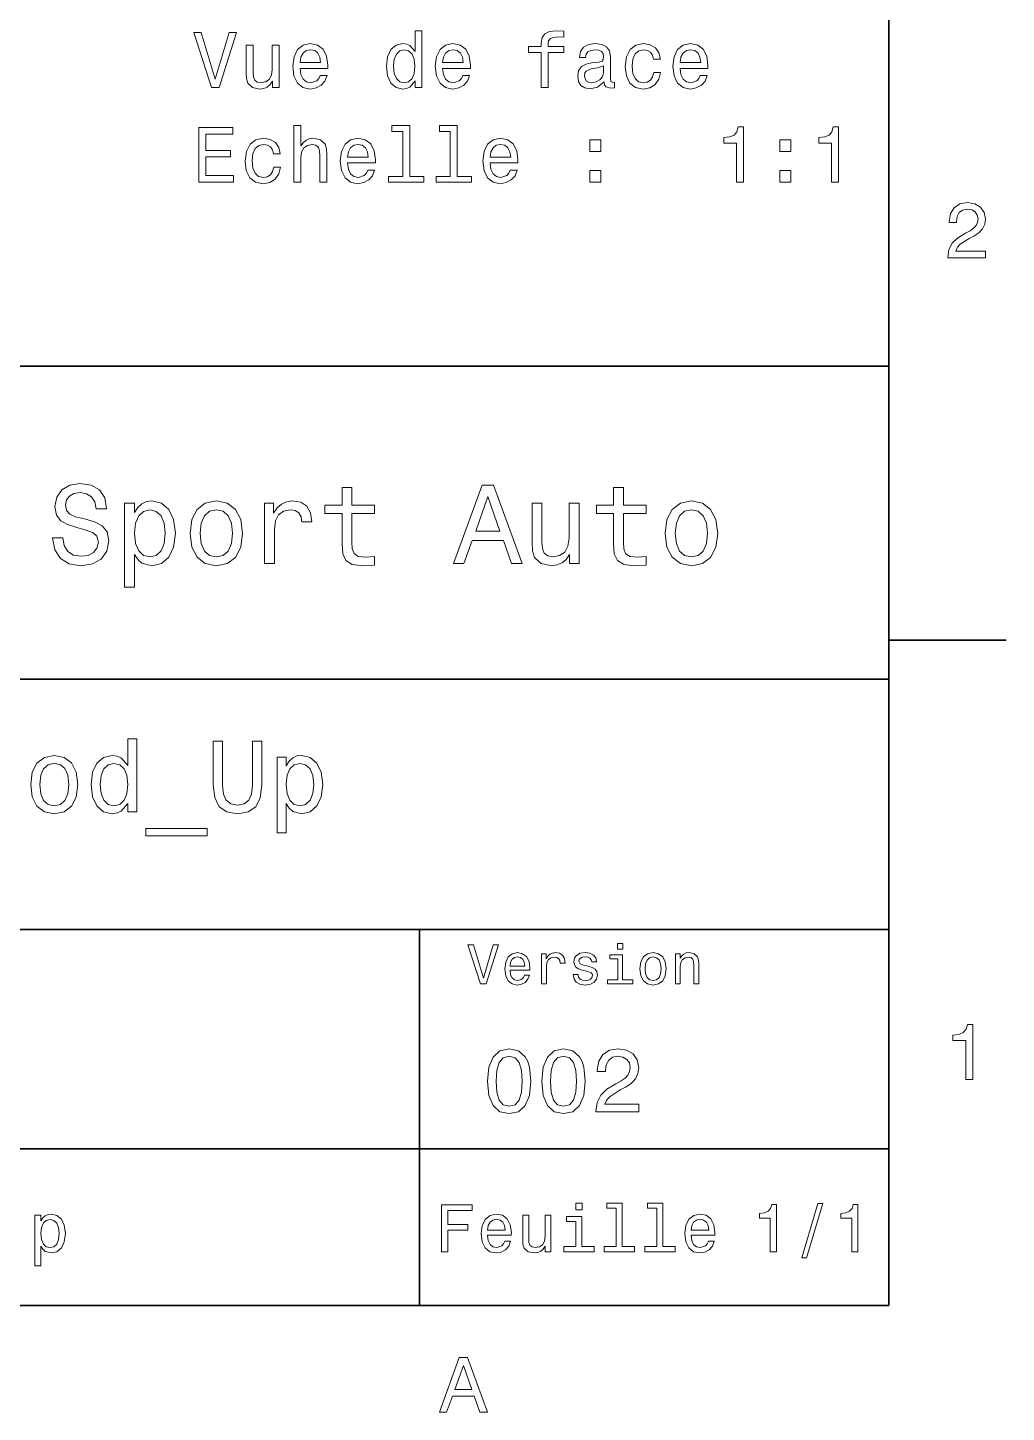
# Model space of a CAD drawing. Extents: x 0 to 297, y 0 to 210.
# Drawn here: x 232 to 294.5, y 3.2 to 91.6 of the extents above; entities that cross this region are included whole.
import ezdxf

# ---------------------------------------------------------------- set-up
doc = ezdxf.new("R2010")
doc.units = 0

msp = doc.modelspace()

# ---------------------------------------------------------------- linework, layer by layer
at = {"color": 7, "lineweight": 35}
for p, q in [((287, 10), (287, 200)), ((97, 70), (287, 70)), ((287, 70), (287, 10)), ((162, 50), (287, 50)), ((162, 34), (287, 34)), ((257, 10), (257, 34)), ((162, 20), (287, 20)), ((10, 10), (287, 10)), ((97, 10), (287, 10))]:
    msp.add_line(p, q, dxfattribs=at)
at = {"color": 7, "lineweight": 35, "ltscale": 0.1875}
msp.add_line((287, 52.5), (294.5, 52.5), dxfattribs=at)
at = {"color": 7, "lineweight": 13}
for points in [[(244.826218, 91.301674), (243.948685, 88.321129), (243.045959, 91.301674), (242.566849, 91.301674), (243.696533, 87.796631), (244.200851, 87.796631), (245.305313, 91.301674)], [(256.713104, 88.215218), (256.713104, 87.796631), (257.156891, 87.796631), (257.156891, 91.417671), (256.71814, 91.417671), (256.71814, 90.091301), (256.380249, 90.474586), (256.173462, 90.565361), (255.936447, 90.600662), (255.507767, 90.499802), (255.174911, 90.217377), (254.958054, 89.763489), (254.882416, 89.153259), (254.958054, 88.54303), (255.174911, 88.084091), (255.507767, 87.796631), (255.936447, 87.700813), (256.173462, 87.736115), (256.385284, 87.826889)], [(264.772186, 90.035828), (264.772186, 87.796631), (265.215973, 87.796631), (265.215973, 90.035828), (266.22464, 90.035828), (266.22464, 90.414063), (265.215973, 90.414063), (265.215973, 90.58049), (265.251282, 90.782219), (265.367279, 90.918388), (265.563965, 90.999077), (265.846375, 91.029343), (266.22464, 91.009171), (266.22464, 91.392456), (265.745514, 91.417671), (265.311798, 91.372276), (265.009216, 91.236115), (264.827667, 90.999077), (264.772186, 90.661186), (264.772186, 90.414063), (263.960205, 90.414063), (263.960205, 90.035828)], [(248.028656, 90.504845), (247.584854, 90.504845), (247.584854, 88.941444), (247.534424, 88.578331), (247.388168, 88.316086), (247.161224, 88.154701), (246.863678, 88.104271), (246.626648, 88.144615), (246.475342, 88.265648), (246.389618, 88.47242), (246.369446, 88.764931), (246.369446, 90.504845), (245.925629, 90.504845), (245.925629, 88.724586), (245.940765, 88.366516), (246.036591, 88.068962), (246.329102, 87.796631), (246.798111, 87.700813), (247.050278, 87.736115), (247.267136, 87.826889), (247.453735, 87.983231), (247.605026, 88.210175), (247.605026, 87.796631), (248.028656, 87.796631)], [(249.365112, 89.022133), (251.140335, 89.022133), (251.14537, 89.228905), (251.064682, 89.808876), (250.842789, 90.242599), (250.489761, 90.504845), (250.020737, 90.600662), (249.561798, 90.499802), (249.208771, 90.217377), (248.981827, 89.758446), (248.901138, 89.153259), (248.976791, 88.532944), (249.203735, 88.079048), (249.551712, 87.796631), (250.005615, 87.700813), (250.398987, 87.766373), (250.721741, 87.937843), (250.958771, 88.210175), (251.09494, 88.573288), (250.656189, 88.573288), (250.565399, 88.371559), (250.43428, 88.220261), (250.061081, 88.099228), (249.773621, 88.154701), (249.556763, 88.331215), (249.415543, 88.618675), (249.365112, 89.007004)], [(258.473175, 89.022133), (260.248413, 89.022133), (260.253448, 89.228905), (260.17276, 89.808876), (259.950867, 90.242599), (259.597839, 90.504845), (259.128815, 90.600662), (258.669861, 90.499802), (258.316833, 90.217377), (258.089905, 89.758446), (258.009216, 89.153259), (258.084869, 88.532944), (258.311798, 88.079048), (258.65979, 87.796631), (259.113678, 87.700813), (259.50705, 87.766373), (259.829803, 87.937843), (260.066833, 88.210175), (260.203003, 88.573288), (259.764252, 88.573288), (259.673462, 88.371559), (259.542358, 88.220261), (259.169159, 88.099228), (258.881683, 88.154701), (258.664825, 88.331215), (258.523621, 88.618675), (258.473175, 89.007004)], [(268.801727, 88.149658), (268.801727, 88.134529), (268.826935, 87.963058), (268.902588, 87.842018), (269.220306, 87.746201), (269.467438, 87.786545), (269.467438, 88.129486), (269.361511, 88.114357), (269.220306, 88.179916), (269.195099, 88.381645), (269.195099, 89.783661), (269.134583, 90.141731), (268.958069, 90.39389), (268.650421, 90.545189), (268.216705, 90.600662), (267.79306, 90.540146), (267.480408, 90.368675), (267.283691, 90.101387), (267.21814, 89.74836), (267.21814, 89.718102), (267.616547, 89.718102), (267.651855, 89.929916), (267.762817, 90.081215), (267.944366, 90.171989), (268.201569, 90.207291), (268.4487, 90.182076), (268.625214, 90.10643), (268.73111, 89.975304), (268.766418, 89.793747), (268.746246, 89.581932), (268.665558, 89.476028), (268.463806, 89.425591), (268.085571, 89.385246), (267.651855, 89.294472), (267.344238, 89.133087), (267.162659, 88.880928), (267.107178, 88.507729), (267.157623, 88.174873), (267.313965, 87.927757), (267.566132, 87.771416), (267.914124, 87.715942), (268.383118, 87.821846)], [(271.953735, 89.607147), (272.392487, 89.607147), (272.301727, 90.010605), (272.084869, 90.328331), (271.746948, 90.525017), (271.308197, 90.600662), (270.824036, 90.499802), (270.455902, 90.217377), (270.223907, 89.758446), (270.143219, 89.143173), (270.218872, 88.532944), (270.445801, 88.079048), (270.803894, 87.796631), (271.29306, 87.700813), (271.726776, 87.776459), (272.064697, 87.988274), (272.296661, 88.321129), (272.397522, 88.764931), (271.973907, 88.764931), (271.898254, 88.482513), (271.75705, 88.270691), (271.555328, 88.139572), (271.308197, 88.099228), (271.000549, 88.164787), (270.778656, 88.366516), (270.642487, 88.694328), (270.597107, 89.158302), (270.642487, 89.61219), (270.783691, 89.940002), (271.010651, 90.141731), (271.308197, 90.212334), (271.570435, 90.166946), (271.76712, 90.050957), (271.898254, 89.859314)], [(273.65329, 89.022133), (275.428528, 89.022133), (275.433563, 89.228905), (275.352875, 89.808876), (275.130981, 90.242599), (274.777954, 90.504845), (274.308929, 90.600662), (273.849976, 90.499802), (273.496948, 90.217377), (273.27002, 89.758446), (273.189331, 89.153259), (273.264984, 88.532944), (273.491913, 88.079048), (273.839905, 87.796631), (274.293793, 87.700813), (274.687164, 87.766373), (275.009918, 87.937843), (275.246948, 88.210175), (275.383118, 88.573288), (274.944366, 88.573288), (274.853577, 88.371559), (274.722473, 88.220261), (274.349274, 88.099228), (274.061798, 88.154701), (273.84494, 88.331215), (273.703735, 88.618675), (273.65329, 89.007004)], [(249.365112, 89.395332), (249.420593, 89.743317), (249.556763, 90.000519), (249.763535, 90.15686), (250.035873, 90.212334), (250.303162, 90.15686), (250.509933, 90.000519), (250.636017, 89.743317), (250.681396, 89.395332)], [(256.012085, 90.202248), (256.304596, 90.131645), (256.526489, 89.934959), (256.657623, 89.607147), (256.708069, 89.153259), (256.657623, 88.694328), (256.526489, 88.366516), (256.304596, 88.164787), (256.012085, 88.099228), (255.734711, 88.164787), (255.522903, 88.366516), (255.381683, 88.699371), (255.336304, 89.153259), (255.381683, 89.602104), (255.522903, 89.929916), (255.734711, 90.131645)], [(258.473175, 89.395332), (258.528656, 89.743317), (258.664825, 90.000519), (258.871613, 90.15686), (259.143921, 90.212334), (259.411224, 90.15686), (259.618011, 90.000519), (259.74408, 89.743317), (259.789459, 89.395332)], [(273.65329, 89.395332), (273.708771, 89.743317), (273.84494, 90.000519), (274.051727, 90.15686), (274.324036, 90.212334), (274.591339, 90.15686), (274.798126, 90.000519), (274.924194, 89.743317), (274.969574, 89.395332)], [(268.751282, 88.744759), (268.690765, 88.482513), (268.529388, 88.280777), (268.287292, 88.149658), (267.989746, 88.104271), (267.798126, 88.129486), (267.661957, 88.210175), (267.576202, 88.351387), (267.550995, 88.548073), (267.571167, 88.724586), (267.651855, 88.850662), (267.97464, 88.991875), (268.383118, 89.052391), (268.751282, 89.173431)], [(242.889618, 81.749802), (245.108627, 81.749802), (245.108627, 82.173431), (243.353592, 82.173431), (243.353592, 83.358589), (244.916992, 83.358589), (244.916992, 83.777176), (243.353592, 83.777176), (243.353592, 84.826172), (245.068283, 84.826172), (245.068283, 85.249802), (242.889618, 85.249802)], [(248.976791, 81.749802), (249.420593, 81.749802), (249.420593, 83.313202), (249.465988, 83.671272), (249.612228, 83.933517), (249.839188, 84.094902), (250.141769, 84.155418), (250.38385, 84.104988), (250.535141, 83.968819), (250.610794, 83.741875), (250.636017, 83.439285), (250.636017, 81.749802), (251.079819, 81.749802), (251.079819, 83.53006), (251.059647, 83.88813), (250.968857, 84.185684), (250.67131, 84.458015), (250.207336, 84.553833), (249.95517, 84.518532), (249.738312, 84.422714), (249.556763, 84.271416), (249.420593, 84.064644), (249.420593, 85.370842), (248.976791, 85.370842)], [(255.931396, 84.997643), (255.931396, 82.123001), (255.01857, 82.123001), (255.01857, 81.749802), (257.28299, 81.749802), (257.28299, 82.123001), (256.375214, 82.123001), (256.375214, 85.370842), (255.235428, 85.370842), (255.235428, 84.997643)], [(258.967407, 84.997643), (258.967407, 82.123001), (258.054596, 82.123001), (258.054596, 81.749802), (260.319, 81.749802), (260.319, 82.123001), (259.411224, 82.123001), (259.411224, 85.370842), (258.271454, 85.370842), (258.271454, 84.997643)], [(277.25415, 81.749802), (277.713104, 81.749802), (277.713104, 85.275017), (277.370148, 85.275017), (277.279388, 84.967384), (277.097839, 84.760605), (276.820435, 84.639572), (276.437164, 84.599228), (276.437164, 84.241158), (277.25415, 84.241158)], [(283.326202, 81.749802), (283.785156, 81.749802), (283.785156, 85.275017), (283.4422, 85.275017), (283.35144, 84.967384), (283.169861, 84.760605), (282.892487, 84.639572), (282.509216, 84.599228), (282.509216, 84.241158), (283.326202, 84.241158)], [(247.665543, 83.560318), (248.104309, 83.560318), (248.013535, 83.963776), (247.796677, 84.281502), (247.458771, 84.478188), (247.02002, 84.553833), (246.535873, 84.452972), (246.167709, 84.170547), (245.93573, 83.711617), (245.855026, 83.096344), (245.930679, 82.486115), (246.157623, 82.032219), (246.515686, 81.749802), (247.004883, 81.653984), (247.438599, 81.72963), (247.776505, 81.941444), (248.008484, 82.2743), (248.10936, 82.718102), (247.68573, 82.718102), (247.610077, 82.435684), (247.468857, 82.223862), (247.267136, 82.092743), (247.02002, 82.052399), (246.712387, 82.117958), (246.490479, 82.319687), (246.354309, 82.647499), (246.308914, 83.111473), (246.354309, 83.565361), (246.495514, 83.893173), (246.722473, 84.094902), (247.02002, 84.165504), (247.282257, 84.120117), (247.478943, 84.004128), (247.610077, 83.812485)], [(252.401138, 82.975304), (254.176361, 82.975304), (254.181396, 83.182076), (254.100708, 83.762047), (253.878799, 84.19577), (253.525787, 84.458015), (253.056763, 84.553833), (252.597824, 84.452972), (252.244797, 84.170547), (252.017853, 83.711617), (251.937164, 83.10643), (252.012817, 82.486115), (252.239761, 82.032219), (252.587738, 81.749802), (253.041626, 81.653984), (253.434998, 81.719543), (253.757767, 81.891014), (253.994797, 82.163345), (254.130966, 82.526459), (253.6922, 82.526459), (253.601425, 82.32473), (253.470306, 82.173431), (253.097107, 82.052399), (252.809647, 82.107872), (252.592789, 82.284386), (252.451569, 82.571846), (252.401138, 82.960175)], [(252.401138, 83.348503), (252.456619, 83.696487), (252.592789, 83.95369), (252.799561, 84.110031), (253.071884, 84.165504), (253.339188, 84.110031), (253.545959, 83.95369), (253.672028, 83.696487), (253.717422, 83.348503)], [(261.509216, 82.975304), (263.284424, 82.975304), (263.289459, 83.182076), (263.208771, 83.762047), (262.986877, 84.19577), (262.63385, 84.458015), (262.164825, 84.553833), (261.705902, 84.452972), (261.352875, 84.170547), (261.125916, 83.711617), (261.045227, 83.10643), (261.12088, 82.486115), (261.347839, 82.032219), (261.695801, 81.749802), (262.149689, 81.653984), (262.54306, 81.719543), (262.865845, 81.891014), (263.102875, 82.163345), (263.239044, 82.526459), (262.800262, 82.526459), (262.709503, 82.32473), (262.578369, 82.173431), (262.20517, 82.052399), (261.917725, 82.107872), (261.700867, 82.284386), (261.559631, 82.571846), (261.509216, 82.960175)], [(261.509216, 83.348503), (261.564697, 83.696487), (261.700867, 83.95369), (261.907623, 84.110031), (262.179962, 84.165504), (262.447266, 84.110031), (262.654022, 83.95369), (262.78009, 83.696487), (262.8255, 83.348503)], [(267.888885, 83.706573), (268.584869, 83.706573), (268.584869, 84.458015), (267.888885, 84.458015)], [(280.03299, 83.706573), (280.728943, 83.706573), (280.728943, 84.458015), (280.03299, 84.458015)], [(267.888885, 81.749802), (268.584869, 81.749802), (268.584869, 82.501244), (267.888885, 82.501244)], [(280.03299, 81.749802), (280.728943, 81.749802), (280.728943, 82.501244), (280.03299, 82.501244)], [(290.76947, 76.916786), (293.175079, 76.916786), (293.175079, 77.350502), (291.273773, 77.350502), (291.3797, 77.587532), (291.561249, 77.784218), (292.121033, 78.142288), (292.418579, 78.293587), (292.751434, 78.510445), (292.988464, 78.762604), (293.124634, 79.060158), (293.175079, 79.398056), (293.089355, 79.821686), (292.852325, 80.154541), (292.489197, 80.366356), (292.020172, 80.442001), (291.536041, 80.35627), (291.167877, 80.119232), (290.930847, 79.740997), (290.850159, 79.241714), (290.850159, 79.171112), (291.309082, 79.171112), (291.309082, 79.211456), (291.354462, 79.554398), (291.490631, 79.806557), (291.707489, 79.967941), (291.994965, 80.023415), (292.287476, 79.972984), (292.504333, 79.846901), (292.645538, 79.650215), (292.695984, 79.403099), (292.660675, 79.171112), (292.56485, 78.974426), (292.403473, 78.802956), (292.181549, 78.651657), (291.884003, 78.490273), (291.389771, 78.177589), (291.041779, 77.844742), (290.835022, 77.441284), (290.76947, 76.931915)], [(234.20462, 59.030979), (233.548996, 59.030979), (233.693085, 58.267288), (234.053314, 57.70533), (234.608078, 57.366714), (235.357361, 57.244236), (236.099426, 57.359509), (236.654175, 57.67651), (237.007202, 58.17363), (237.136902, 58.82925), (237.028824, 59.420029), (236.726227, 59.801872), (236.236313, 60.054031), (235.580704, 60.241352), (235.018738, 60.378242), (234.651306, 60.536743), (234.442368, 60.767288), (234.377533, 61.127522), (234.442368, 61.451729), (234.629684, 61.696686), (234.917877, 61.862389), (235.314133, 61.920029), (235.71759, 61.84798), (236.034592, 61.653458), (236.24353, 61.32925), (236.344391, 60.889767), (237, 60.889767), (237, 60.904179), (236.884735, 61.581409), (236.546112, 62.085732), (236.01297, 62.402737), (235.292511, 62.510807), (234.644104, 62.402737), (234.139771, 62.100143), (233.815567, 61.631844), (233.700287, 61.026657), (233.793961, 60.486309), (234.067734, 60.118874), (234.5, 59.873917), (235.09079, 59.6866), (235.674362, 59.520893), (236.113831, 59.362389), (236.380402, 59.131844), (236.47406, 58.757202), (236.387619, 58.375359), (236.164276, 58.087173), (235.825653, 57.907059), (235.386169, 57.849422), (234.896255, 57.928673), (234.521622, 58.159222), (234.283875, 58.533859)], [(252.05043, 60.579971), (252.05043, 58.64193), (252.093658, 58.015129), (252.29538, 57.582851), (252.698853, 57.330688), (253.383286, 57.244236), (254.132568, 57.280258), (254.132568, 57.827808), (253.585022, 57.78458), (253.087891, 57.842216), (252.82132, 58.022331), (252.706055, 58.324928), (252.684448, 58.75), (252.684448, 60.579971), (254.132568, 60.579971), (254.132568, 61.120316), (252.684448, 61.120316), (252.684448, 62.251438), (252.05043, 62.251438), (252.05043, 61.120316), (250.955322, 61.120316), (250.955322, 60.579971)], [(259.175781, 57.381123), (259.838623, 57.381123), (260.364563, 58.850864), (262.360229, 58.850864), (262.886169, 57.381123), (263.563416, 57.381123), (261.733429, 62.388329), (260.998566, 62.388329)], [(269.399109, 60.579971), (269.399109, 58.64193), (269.442352, 58.015129), (269.644073, 57.582851), (270.047546, 57.330688), (270.731995, 57.244236), (271.481262, 57.280258), (271.481262, 57.827808), (270.933716, 57.78458), (270.436584, 57.842216), (270.170013, 58.022331), (270.054749, 58.324928), (270.033142, 58.75), (270.033142, 60.579971), (271.481262, 60.579971), (271.481262, 61.120316), (270.033142, 61.120316), (270.033142, 62.251438), (269.399109, 62.251438), (269.399109, 61.120316), (268.304016, 61.120316), (268.304016, 60.579971)], [(238.786743, 60.652016), (238.786743, 61.25), (238.15274, 61.25), (238.15274, 55.882565), (238.786743, 55.882565), (238.786743, 57.971901), (239.010101, 57.633286), (239.262253, 57.409943), (239.896271, 57.244236), (240.50145, 57.381123), (240.976959, 57.791786), (241.286743, 58.440201), (241.402023, 59.319164), (241.286743, 60.190922), (240.976959, 60.839336), (240.50145, 61.242794), (239.896271, 61.386887), (239.550446, 61.343658), (239.255051, 61.206772), (239.002899, 60.976223)], [(242.338623, 59.311958), (242.453888, 58.432995), (242.785309, 57.78458), (243.311249, 57.381123), (244.017303, 57.244236), (244.716141, 57.381123), (245.242081, 57.777374), (245.573486, 58.425793), (245.695969, 59.311958), (245.573486, 60.190922), (245.242081, 60.846542), (244.716141, 61.242794), (244.017303, 61.386887), (243.311249, 61.242794), (242.785309, 60.839336), (242.453888, 60.190922)], [(247.100861, 57.381123), (247.734863, 57.381123), (247.734863, 59.592937), (247.799713, 60.12608), (247.994232, 60.507923), (248.311249, 60.738472), (248.736313, 60.817722), (249.053314, 60.767288), (249.291077, 60.623199), (249.435165, 60.378242), (249.485596, 60.046829), (250.126801, 60.046829), (250.040344, 60.630402), (249.802597, 61.048271), (249.406342, 61.30043), (248.865997, 61.386887), (248.498566, 61.32925), (248.181549, 61.185158), (247.900574, 60.940201), (247.677246, 60.608788), (247.677246, 61.25), (247.100861, 61.25)], [(260.595093, 59.463257), (261.365997, 61.667866), (262.136902, 59.463257)], [(267.194519, 61.25), (266.560516, 61.25), (266.560516, 59.016571), (266.488464, 58.497837), (266.279541, 58.123196), (265.955322, 57.892651), (265.530243, 57.820602), (265.19165, 57.878242), (264.975494, 58.051151), (264.853027, 58.346542), (264.824219, 58.764408), (264.824219, 61.25), (264.190186, 61.25), (264.190186, 58.706772), (264.211792, 58.195244), (264.348694, 57.770172), (264.766571, 57.381123), (265.436584, 57.244236), (265.796814, 57.294666), (266.106628, 57.424351), (266.373199, 57.647694), (266.589325, 57.971901), (266.589325, 57.381123), (267.194519, 57.381123)], [(272.698853, 59.311958), (272.814117, 58.432995), (273.145508, 57.78458), (273.671448, 57.381123), (274.377502, 57.244236), (275.076355, 57.381123), (275.602295, 57.777374), (275.933716, 58.425793), (276.056183, 59.311958), (275.933716, 60.190922), (275.602295, 60.846542), (275.076355, 61.242794), (274.377502, 61.386887), (273.671448, 61.242794), (273.145508, 60.839336), (272.814117, 60.190922)], [(239.788193, 57.8134), (239.363129, 57.907059), (239.053314, 58.195244), (238.858795, 58.663544), (238.793945, 59.319164), (238.858795, 59.967579), (239.053314, 60.435879), (239.363129, 60.716858), (239.788193, 60.817722), (240.177246, 60.716858), (240.48703, 60.428673), (240.681564, 59.960373), (240.753601, 59.319164), (240.681564, 58.67075), (240.48703, 58.195244), (240.177246, 57.907059)], [(242.98703, 59.319164), (243.05188, 59.967579), (243.253601, 60.435879), (243.57782, 60.72406), (244.017303, 60.824928), (244.449585, 60.72406), (244.773773, 60.443081), (244.97551, 59.967579), (245.047546, 59.319164), (244.97551, 58.663544), (244.773773, 58.188038), (244.449585, 57.899853), (244.017303, 57.806194), (243.57782, 57.899853), (243.253601, 58.188038), (243.05188, 58.663544)], [(273.34726, 59.319164), (273.412109, 59.967579), (273.613831, 60.435879), (273.938019, 60.72406), (274.377502, 60.824928), (274.809784, 60.72406), (275.134003, 60.443081), (275.335724, 59.967579), (275.407776, 59.319164), (275.335724, 58.663544), (275.134003, 58.188038), (274.809784, 57.899853), (274.377502, 57.806194), (273.938019, 57.899853), (273.613831, 58.188038), (273.412109, 58.663544)], [(238.363113, 42.068443), (238.363113, 41.530258), (238.933716, 41.530258), (238.933716, 46.185879), (238.369598, 46.185879), (238.369598, 44.480545), (237.935165, 44.973343), (237.669312, 45.090057), (237.364563, 45.135445), (236.8134, 45.005764), (236.385452, 44.642651), (236.106628, 44.059078), (236.009369, 43.274494), (236.106628, 42.489914), (236.385452, 41.899857), (236.8134, 41.530258), (237.364563, 41.407059), (237.669312, 41.45245), (237.94165, 41.569164)], [(243.822769, 43.242073), (243.913544, 42.431557), (244.198853, 41.854465), (244.67868, 41.523773), (245.372482, 41.407059), (246.059799, 41.523773), (246.539627, 41.854465), (246.824921, 42.425072), (246.922195, 43.242073), (246.922195, 46.030258), (246.319168, 46.030258), (246.319168, 43.209652), (246.260803, 42.658501), (246.085739, 42.262966), (245.78746, 42.029537), (245.372482, 41.951729), (244.944519, 42.029537), (244.646255, 42.262966), (244.471191, 42.652016), (244.419312, 43.209652), (244.419312, 46.030258), (243.822769, 46.030258)], [(232.151306, 43.268009), (232.255051, 42.476944), (232.553314, 41.893372), (233.026657, 41.530258), (233.662109, 41.407059), (234.291077, 41.530258), (234.764404, 41.886887), (235.062683, 42.470459), (235.172913, 43.268009), (235.062683, 44.059078), (234.764404, 44.649136), (234.291077, 45.005764), (233.662109, 45.135445), (233.026657, 45.005764), (232.553314, 44.642651), (232.255051, 44.059078)], [(248.471893, 44.474064), (248.471893, 45.012245), (247.901306, 45.012245), (247.901306, 40.181557), (248.471893, 40.181557), (248.471893, 42.061958), (248.672913, 41.757202), (248.899857, 41.556194), (249.470459, 41.407059), (250.015137, 41.530258), (250.443085, 41.899857), (250.721893, 42.483429), (250.825653, 43.274494), (250.721893, 44.059078), (250.443085, 44.642651), (250.015137, 45.005764), (249.470459, 45.135445), (249.159225, 45.096542), (248.893372, 44.973343), (248.666428, 44.76585)], [(232.734863, 43.274494), (232.793228, 43.858067), (232.974792, 44.279537), (233.266571, 44.538902), (233.662109, 44.629681), (234.051147, 44.538902), (234.342941, 44.286022), (234.524506, 43.858067), (234.58934, 43.274494), (234.524506, 42.684437), (234.342941, 42.256481), (234.051147, 41.997116), (233.662109, 41.912823), (233.266571, 41.997116), (232.974792, 42.256481), (232.793228, 42.684437)], [(237.461823, 44.623199), (237.837891, 44.532421), (238.123199, 44.279537), (238.291794, 43.858067), (238.356628, 43.274494), (238.291794, 42.684437), (238.123199, 42.262966), (237.837891, 42.003601), (237.461823, 41.919308), (237.105194, 42.003601), (236.832855, 42.262966), (236.651306, 42.690922), (236.592941, 43.274494), (236.651306, 43.851585), (236.832855, 44.273052), (237.105194, 44.532421)], [(249.373199, 41.919308), (248.990631, 42.003601), (248.711823, 42.262966), (248.536743, 42.684437), (248.478394, 43.274494), (248.536743, 43.858067), (248.711823, 44.279537), (248.990631, 44.532421), (249.373199, 44.623199), (249.723343, 44.532421), (250.002167, 44.273052), (250.177231, 43.851585), (250.242065, 43.274494), (250.177231, 42.690922), (250.002167, 42.262966), (249.723343, 42.003601)], [(239.517288, 40.453888), (239.517288, 40), (243.420746, 40), (243.420746, 40.453888)], [(261.71109, 33.03458), (261.08429, 30.905619), (260.439484, 33.03458), (260.09726, 33.03458), (260.904175, 30.530979), (261.264404, 30.530979), (262.053314, 33.03458)], [(269.992798, 33.117435), (269.657776, 33.117435), (269.657776, 32.757202), (269.992798, 32.757202)], [(262.784576, 31.40634), (264.052582, 31.40634), (264.056183, 31.554033), (263.998566, 31.9683), (263.840057, 32.278099), (263.587891, 32.465416), (263.252869, 32.533859), (262.925079, 32.461815), (262.672913, 32.260086), (262.510803, 31.932276), (262.453156, 31.5), (262.507202, 31.056915), (262.669312, 30.732708), (262.917877, 30.530979), (263.242065, 30.462536), (263.523041, 30.509365), (263.753601, 30.631844), (263.922913, 30.826368), (264.020172, 31.085733), (263.706787, 31.085733), (263.641937, 30.941643), (263.548279, 30.833572), (263.281708, 30.747118), (263.076355, 30.786743), (262.921478, 30.912823), (262.820618, 31.118155), (262.784576, 31.395533)], [(262.784576, 31.672911), (262.824219, 31.921469), (262.921478, 32.105186), (263.069153, 32.216858), (263.263702, 32.256485), (263.45462, 32.216858), (263.602295, 32.105186), (263.692352, 31.921469), (263.724792, 31.672911)], [(264.794678, 30.530979), (265.111664, 30.530979), (265.111664, 31.636887), (265.144104, 31.903458), (265.241364, 32.094379), (265.399841, 32.209652), (265.612396, 32.249279), (265.770905, 32.224064), (265.889771, 32.152016), (265.961823, 32.029537), (265.98703, 31.863832), (266.307648, 31.863832), (266.264404, 32.155621), (266.145538, 32.364552), (265.947418, 32.490635), (265.677246, 32.533859), (265.49353, 32.505043), (265.335022, 32.432995), (265.194519, 32.310516), (265.082855, 32.144814), (265.082855, 32.465416), (264.794678, 32.465416)], [(267.791779, 31.658501), (267.485596, 31.730547), (267.258636, 31.8134), (267.182983, 31.982708), (267.20462, 32.101585), (267.280273, 32.188038), (267.40274, 32.242073), (267.579254, 32.263687), (267.748566, 32.242073), (267.881836, 32.177231), (267.968292, 32.079971), (268.004333, 31.950287), (268.314117, 31.950287), (268.314117, 31.957493), (268.260101, 32.191643), (268.112396, 32.375359), (267.881836, 32.490635), (267.579254, 32.533859), (267.273041, 32.490635), (267.049713, 32.371758), (266.90921, 32.195244), (266.865997, 31.971901), (266.898407, 31.755764), (266.999268, 31.604465), (267.164978, 31.496397), (267.406342, 31.420748), (267.759369, 31.334293), (267.975494, 31.244236), (268.033142, 31.17219), (268.054749, 31.064121), (268.022339, 30.930836), (267.935883, 30.829971), (267.79538, 30.765129), (267.608063, 30.743515), (267.409943, 30.765129), (267.265839, 30.840778), (267.168579, 30.963255), (267.128967, 31.132565), (266.822754, 31.132565), (266.873199, 30.844379), (267.020905, 30.635447), (267.255035, 30.509365), (267.579254, 30.462536), (267.917877, 30.509365), (268.166412, 30.635447), (268.317719, 30.837175), (268.371765, 31.100143), (268.332123, 31.327089), (268.220459, 31.481987), (268.036743, 31.582851)], [(269.981995, 30.79755), (269.981995, 32.400574), (269.167877, 32.400574), (269.167877, 32.130402), (269.664978, 32.130402), (269.664978, 30.79755), (269.016571, 30.79755), (269.016571, 30.530979), (270.637604, 30.530979), (270.637604, 30.79755)], [(271.087891, 31.496397), (271.145538, 31.056915), (271.311249, 30.732708), (271.574219, 30.530979), (271.927246, 30.462536), (272.276672, 30.530979), (272.539612, 30.729107), (272.705322, 31.053314), (272.766571, 31.496397), (272.705322, 31.935879), (272.539612, 32.263687), (272.276672, 32.461815), (271.927246, 32.533859), (271.574219, 32.461815), (271.311249, 32.260086), (271.145538, 31.935879)], [(271.412109, 31.5), (271.444519, 31.824207), (271.54538, 32.058357), (271.707489, 32.20245), (271.927246, 32.25288), (272.143372, 32.20245), (272.305481, 32.061958), (272.406342, 31.824207), (272.442352, 31.5), (272.406342, 31.17219), (272.305481, 30.934437), (272.143372, 30.790344), (271.927246, 30.743515), (271.707489, 30.790344), (271.54538, 30.934437), (271.444519, 31.17219)], [(273.350159, 30.530979), (273.667145, 30.530979), (273.667145, 31.647694), (273.699554, 31.903458), (273.804047, 32.090778), (273.966125, 32.206051), (274.182281, 32.249279), (274.355194, 32.213257), (274.463257, 32.115993), (274.517303, 31.95389), (274.535309, 31.737751), (274.535309, 30.530979), (274.852295, 30.530979), (274.852295, 31.802593), (274.837891, 32.058357), (274.773041, 32.270893), (274.560516, 32.465416), (274.229095, 32.533859), (274.04538, 32.508644), (273.890503, 32.440201), (273.757202, 32.324928), (273.65274, 32.170029), (273.65274, 32.465416), (273.350159, 32.465416)], [(291.909241, 24.416786), (292.368164, 24.416786), (292.368164, 27.942001), (292.025208, 27.942001), (291.934448, 27.634365), (291.752899, 27.427593), (291.475525, 27.306557), (291.092224, 27.266211), (291.092224, 26.90814), (291.909241, 26.90814)], [(261.345825, 24.314121), (261.432281, 23.409224), (261.703156, 22.763689), (262.135437, 22.371759), (262.734863, 22.244957), (263.328522, 22.371759), (263.760803, 22.763689), (264.02594, 23.409224), (264.118164, 24.314121), (264.02594, 25.213257), (263.916412, 25.570606), (263.760803, 25.864553), (263.328522, 26.256485), (262.734863, 26.38905), (262.135437, 26.256485), (261.703156, 25.858791), (261.432281, 25.213257)], [(261.899139, 24.314121), (261.945251, 25.011528), (262.089325, 25.51297), (262.348694, 25.806917), (262.734863, 25.910664), (263.115265, 25.806917), (263.374634, 25.51297), (263.518738, 25.011528), (263.56485, 24.314121), (263.518738, 23.610952), (263.374634, 23.10951), (263.115265, 22.815563), (262.734863, 22.717581), (262.348694, 22.815563), (262.089325, 23.10951), (261.945251, 23.610952)], [(264.815552, 24.314121), (264.902008, 23.409224), (265.172913, 22.763689), (265.605194, 22.371759), (266.20462, 22.244957), (266.798279, 22.371759), (267.23056, 22.763689), (267.495667, 23.409224), (267.587891, 24.314121), (267.495667, 25.213257), (267.386169, 25.570606), (267.23056, 25.864553), (266.798279, 26.256485), (266.20462, 26.38905), (265.605194, 26.256485), (265.172913, 25.858791), (264.902008, 25.213257)], [(265.368866, 24.314121), (265.414978, 25.011528), (265.559082, 25.51297), (265.818451, 25.806917), (266.20462, 25.910664), (266.585022, 25.806917), (266.844391, 25.51297), (266.988464, 25.011528), (267.034576, 24.314121), (266.988464, 23.610952), (266.844391, 23.10951), (266.585022, 22.815563), (266.20462, 22.717581), (265.818451, 22.815563), (265.559082, 23.10951), (265.414978, 23.610952)], [(268.268005, 22.360231), (271.017303, 22.360231), (271.017303, 22.855909), (268.844391, 22.855909), (268.965424, 23.126802), (269.172913, 23.351585), (269.812683, 23.760807), (270.15274, 23.933718), (270.533142, 24.181557), (270.804047, 24.469742), (270.959656, 24.809799), (271.017303, 25.195967), (270.919312, 25.680117), (270.648407, 26.06052), (270.233429, 26.302595), (269.697418, 26.38905), (269.144104, 26.291067), (268.723328, 26.020174), (268.452454, 25.587896), (268.360229, 25.017292), (268.360229, 24.9366), (268.884735, 24.9366), (268.884735, 24.98271), (268.936584, 25.374641), (269.092224, 25.662825), (269.340057, 25.847263), (269.668579, 25.910664), (270.002869, 25.853027), (270.250732, 25.708935), (270.412109, 25.48415), (270.469727, 25.201729), (270.429382, 24.9366), (270.319885, 24.711817), (270.135437, 24.51585), (269.881836, 24.342941), (269.541779, 24.158503), (268.976959, 23.801153), (268.579254, 23.42075), (268.342926, 22.959656), (268.268005, 22.377522)], [(258.414978, 13.428675), (258.817017, 13.428675), (258.817017, 14.807637), (260.079254, 14.807637), (260.079254, 15.166427), (258.817017, 15.166427), (258.817017, 16.065563), (260.368866, 16.065563), (260.368866, 16.428675), (258.414978, 16.428675)], [(267.389038, 16.532421), (266.98703, 16.532421), (266.98703, 16.100145), (267.389038, 16.100145)], [(269.572052, 16.212536), (269.572052, 13.748559), (268.789612, 13.748559), (268.789612, 13.428675), (270.73056, 13.428675), (270.73056, 13.748559), (269.952454, 13.748559), (269.952454, 16.532421), (268.975494, 16.532421), (268.975494, 16.212536)], [(272.174347, 16.212536), (272.174347, 13.748559), (271.391937, 13.748559), (271.391937, 13.428675), (273.332855, 13.428675), (273.332855, 13.748559), (272.554749, 13.748559), (272.554749, 16.532421), (271.57782, 16.532421), (271.57782, 16.212536)], [(279.416443, 13.428675), (279.809814, 13.428675), (279.809814, 16.450289), (279.515839, 16.450289), (279.438049, 16.1866), (279.28241, 16.009367), (279.044678, 15.905621), (278.716125, 15.871038), (278.716125, 15.564121), (279.416443, 15.564121)], [(281.42218, 13.026657), (281.720459, 13.026657), (282.766571, 16.510807), (282.463989, 16.510807)], [(284.621033, 13.428675), (285.014404, 13.428675), (285.014404, 16.450289), (284.720459, 16.450289), (284.642639, 16.1866), (284.48703, 16.009367), (284.249268, 15.905621), (283.920746, 15.871038), (283.920746, 15.564121), (284.621033, 15.564121)], [(232.799713, 15.391211), (232.799713, 15.75), (232.419312, 15.75), (232.419312, 12.529539), (232.799713, 12.529539), (232.799713, 13.783141), (232.933716, 13.579971), (233.085022, 13.445966), (233.465424, 13.346542), (233.828537, 13.428675), (234.113831, 13.675073), (234.299713, 14.064121), (234.368881, 14.591499), (234.299713, 15.114553), (234.113831, 15.503603), (233.828537, 15.745678), (233.465424, 15.832133), (233.257935, 15.806196), (233.080688, 15.724064), (232.929398, 15.585735)], [(233.400574, 13.688041), (233.145538, 13.744237), (232.959656, 13.917148), (232.842941, 14.198127), (232.804047, 14.591499), (232.842941, 14.980548), (232.959656, 15.261528), (233.145538, 15.430116), (233.400574, 15.490635), (233.634003, 15.430116), (233.819885, 15.257205), (233.9366, 14.976225), (233.979828, 14.591499), (233.9366, 14.20245), (233.819885, 13.917148), (233.634003, 13.744237)], [(261.341492, 14.479107), (262.863098, 14.479107), (262.867432, 14.656341), (262.798279, 15.153459), (262.608063, 15.525217), (262.305481, 15.75), (261.903473, 15.832133), (261.510101, 15.745678), (261.207489, 15.503603), (261.01297, 15.110231), (260.943817, 14.591499), (261.008636, 14.059798), (261.203156, 13.67075), (261.501434, 13.428675), (261.890503, 13.346542), (262.227661, 13.402739), (262.504333, 13.549712), (262.707489, 13.783141), (262.824219, 14.09438), (262.44812, 14.09438), (262.370331, 13.92147), (262.257935, 13.791787), (261.938049, 13.688041), (261.69165, 13.735591), (261.505768, 13.886888), (261.384735, 14.133286), (261.341492, 14.466139)], [(261.341492, 14.798992), (261.389038, 15.097262), (261.505768, 15.317724), (261.682983, 15.45173), (261.916412, 15.49928), (262.145538, 15.45173), (262.322754, 15.317724), (262.430847, 15.097262), (262.469727, 14.798992)], [(265.400574, 15.75), (265.020172, 15.75), (265.020172, 14.409943), (264.976959, 14.098703), (264.851593, 13.873919), (264.657074, 13.735591), (264.402008, 13.692364), (264.198853, 13.726946), (264.069153, 13.830692), (263.995667, 14.007925), (263.978394, 14.258646), (263.978394, 15.75), (263.597992, 15.75), (263.597992, 14.224064), (263.610962, 13.917148), (263.693085, 13.662104), (263.943817, 13.428675), (264.345825, 13.346542), (264.561951, 13.376801), (264.747833, 13.454611), (264.907776, 13.588617), (265.037476, 13.783141), (265.037476, 13.428675), (265.400574, 13.428675)], [(267.376068, 13.748559), (267.376068, 15.672191), (266.399139, 15.672191), (266.399139, 15.347983), (266.995667, 15.347983), (266.995667, 13.748559), (266.21759, 13.748559), (266.21759, 13.428675), (268.162811, 13.428675), (268.162811, 13.748559)], [(274.353027, 14.479107), (275.874634, 14.479107), (275.878967, 14.656341), (275.809814, 15.153459), (275.619598, 15.525217), (275.317017, 15.75), (274.914978, 15.832133), (274.521606, 15.745678), (274.219025, 15.503603), (274.024506, 15.110231), (273.955322, 14.591499), (274.020172, 14.059798), (274.214691, 13.67075), (274.51297, 13.428675), (274.902008, 13.346542), (275.239197, 13.402739), (275.515839, 13.549712), (275.719025, 13.783141), (275.835724, 14.09438), (275.459656, 14.09438), (275.381836, 13.92147), (275.26944, 13.791787), (274.949554, 13.688041), (274.703186, 13.735591), (274.517303, 13.886888), (274.39624, 14.133286), (274.353027, 14.466139)], [(274.353027, 14.798992), (274.400574, 15.097262), (274.517303, 15.317724), (274.694519, 15.45173), (274.927948, 15.49928), (275.157074, 15.45173), (275.33429, 15.317724), (275.442352, 15.097262), (275.481262, 14.798992)], [(258.266846, 3.166787), (258.730835, 3.166787), (259.098999, 4.195605), (260.495972, 4.195605), (260.864105, 3.166787), (261.338165, 3.166787), (260.05719, 6.67183), (259.542786, 6.67183)], [(259.260376, 4.624279), (259.799988, 6.167507), (260.33963, 4.624279)]]:
    msp.add_lwpolyline(points, close=True, dxfattribs=at)

doc.saveas('drawing.dxf')
